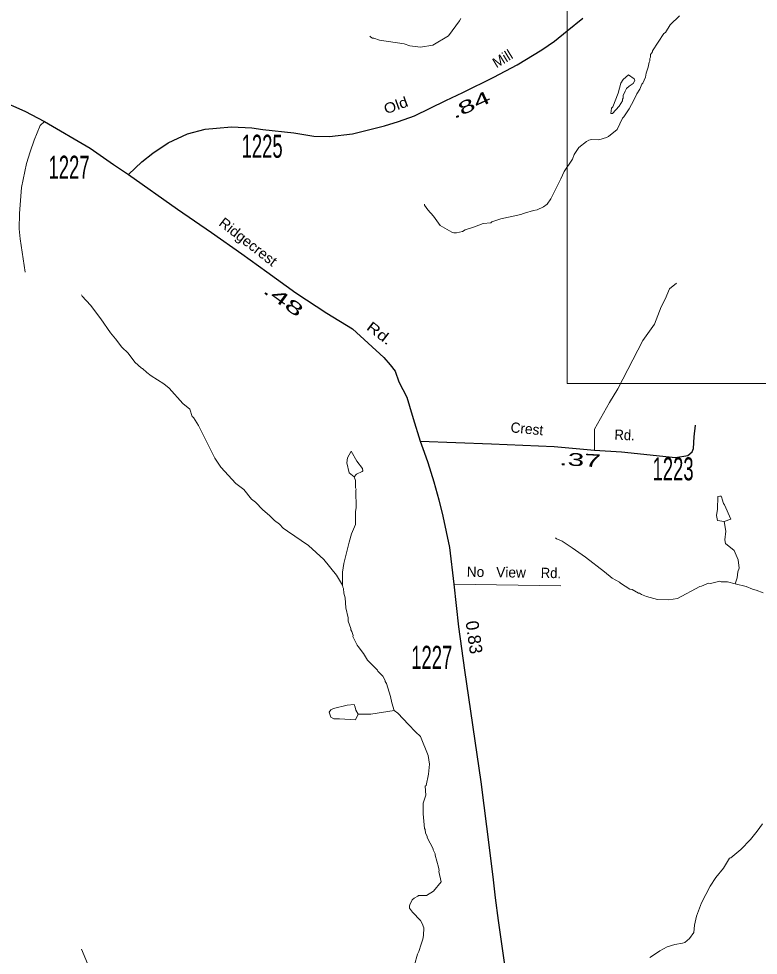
# Model space of a CAD drawing. Extents: x 472450 to 514595, y 155055 to 196778.
# Drawn here: x 486656 to 488102, y 172373 to 174203 of the extents above; entities that cross this region are included whole.
import ezdxf
from ezdxf.enums import TextEntityAlignment as Align

# ---------------------------------------------------------------- set-up
doc = ezdxf.new("R2010")
doc.units = 0
doc.header["$LTSCALE"] = 10
for name, color, linetype, lineweight in [('10', 7, 'Continuous', 40), ('11', 7, 'Continuous', 40), ('17', 7, 'Continuous', 13), ('32', 7, 'Continuous', 25), ('35', 7, 'Continuous', 13), ('62', 7, 'Continuous', 13), ('63', 7, 'Continuous', 13), ('8', 7, 'Continuous', 25)]:
    doc.layers.add(name, color=color, linetype=linetype, lineweight=lineweight)

msp = doc.modelspace()

# ---------------------------------------------------------------- linework, layer by layer
at = {"layer": '32'}
for points in [[(486871.04, 173898.87), (486896.63, 173923.8), (486918.33, 173940.73), (486948.2, 173961.11), (486986.18, 173978.39), (487020.52, 173987.82), (487043.07, 173989.38), (487072.09, 173992.08), (487112.06, 173990.3), (487133.59, 173987.12), (487194.44, 173980.35), (487233.28, 173973.67), (487263.94, 173973), (487309.05, 173978.39), (487371.55, 173993.86), (487399, 174002.5), (487430.21, 174013.77), (487491.3, 174043.56), (487524.55, 174058.89), (487584.89, 174089.38), (487630.67, 174113.23), (487678.92, 174142.9), (487703.7, 174159.35), (487728.85, 174179.75), (487759.35, 174204.49)], [(486495.52, 174103.24), (486562.47, 174069.19), (486617.01, 174044.93), (486668.18, 174022.69), (486706.4, 174002.64), (486795.95, 173950.08), (486841.74, 173918.4), (486871.04, 173898.87)], [(486871.04, 173898.87), (486966.64, 173831.15), (487033.3, 173785.32), (487092.55, 173743.54), (487141.28, 173708.84), (487197.91, 173667.91), (487258.38, 173627.71), (487308.77, 173597.04), (487370.06, 173541.12), (487382.65, 173526.95), (487392.09, 173514.35), (487399.74, 173493.88), (487415.35, 173463.68), (487419.99, 173446.38), (487427.61, 173421.8), (487441.41, 173377.76)], [(487441.41, 173377.76), (487580.88, 173372.37), (487702.86, 173366.92), (487782.23, 173360.33), (487834.91, 173357.04), (487940.41, 173345.86), (487964.55, 173349.52), (487973.15, 173356.62), (487975.66, 173363.28), (487976.98, 173386.13), (487979.59, 173408.59)], [(487441.41, 173377.76), (487449.16, 173356.38), (487455.99, 173336.2), (487467.79, 173298.28), (487477.87, 173262.81), (487485.17, 173231.14), (487498.75, 173170.04), (487507.12, 173098.03), (487516.06, 173015.03), (487527.95, 172930.2), (487559.76, 172711.56), (487576.77, 172578.05), (487584.16, 172520.43), (487588.08, 172485.04), (487593.81, 172440.82), (487605.98, 172353.94), (487607.65, 172328.38), (487605, 172311.97), (487601.08, 172284.04), (487585.95, 172238.48), (487573.24, 172199.65), (487559.1, 172159.41), (487535.28, 172082.67)]]:
    msp.add_lwpolyline(points, dxfattribs=at)
at = {"layer": '35'}
msp.add_line((487507.12, 173098.03), (487716.11, 173094.73), dxfattribs=at)
for points in [[(486706.4, 174002.64), (486698.36, 173994.43), (486686.5, 173965.95), (486678.6, 173943.29), (486671.37, 173920.39), (486661.52, 173873.32), (486657.51, 173822.97), (486657.2, 173792.48), (486658.82, 173772.99), (486668.49, 173708.03)], [(487827.64, 173479.65), (487876.87, 173574.64), (487899.23, 173606.45), (487912.12, 173640.13), (487919.99, 173655.17), (487928.58, 173675.23), (487942.18, 173686.7)], [(487782.23, 173360.33), (487781.82, 173400.84), (487811.17, 173453.14), (487827.64, 173479.65)]]:
    msp.add_lwpolyline(points, dxfattribs=at)
at = {"layer": '62'}
for points in [[(487948, 174209.2), (487930.06, 174191.31), (487920.78, 174176.73), (487917.66, 174174.3), (487895.28, 174140.48), (487895.25, 174138.73), (487891.5, 174133.31), (487891.47, 174128.31), (487890.16, 174125.83), (487890.12, 174121.08), (487888.91, 174118.61), (487886.94, 174108.89), (487883.09, 174097.22), (487881.81, 174089.48), (487876.75, 174077.33), (487874.28, 174075.38), (487870.5, 174065.7), (487864.91, 174056.81), (487859.25, 174043.92), (487849.84, 174027.09), (487839.28, 174011.31), (487836.78, 174008.86), (487826.16, 173987.06), (487809.5, 173973.39)], [(487520.47, 174204.06), (487518, 174199.11), (487496.84, 174170.03), (487466.12, 174151.64), (487441.66, 174147.62), (487420.97, 174150.3), (487410.03, 174154.27), (487361.34, 174161.5), (487350.44, 174165.47), (487347.97, 174165.27), (487344.41, 174167.34), (487342.56, 174169.62)], [(487809.5, 173973.39), (487805.19, 173970.97), (487790.53, 173966.77), (487775.91, 173967.06), (487771.03, 173965.91), (487766.09, 173963.52), (487751.28, 173951.55), (487742.56, 173938.22), (487738.81, 173929.05), (487722.66, 173904.86), (487716.34, 173890.48), (487696.94, 173851.61), (487689.47, 173840.75), (487682.09, 173835.89), (487669.78, 173829.89), (487662.47, 173828.78), (487645.34, 173823.12), (487642.91, 173822.92), (487637.97, 173820.78), (487598.84, 173812.56), (487581.09, 173806.17), (487579.25, 173804.45), (487564.59, 173803.25), (487547.38, 173796.34), (487529, 173790.45), (487524.12, 173787.31), (487511.88, 173784.55), (487507, 173784.66), (487503.34, 173785.97), (487480.34, 173798.94), (487467.22, 173817.47), (487456.38, 173829.69), (487449.75, 173839.08), (487449.78, 173840.83)], [(487289.34, 173096.48), (487277.41, 173115.72), (487252.78, 173146.48), (487222.69, 173173.61), (487181.59, 173201.69), (487173.09, 173207.88), (487165.94, 173215.27), (487156.28, 173222.72), (487146.59, 173232.66), (487133.38, 173243.69), (487118.91, 173258.48), (487111.66, 173264.12), (487096.66, 173283.19), (487081, 173295.02), (487051.5, 173326.62), (487039.53, 173344.38), (487007.44, 173408.3), (486997.94, 173423.73), (486995.47, 173425.55), (486990.84, 173440.14), (486976.94, 173451.42), (486950.5, 173480.97), (486939.62, 173489.7), (486915.44, 173505.19), (486906.38, 173512.12), (486897.97, 173519.55), (486896.16, 173520.08), (486882.91, 173532.36), (486870.31, 173549.62), (486857.66, 173561.38), (486845.66, 173577.38), (486835.47, 173589.09), (486816.94, 173616.97), (486796.53, 173643.39), (486780.31, 173661.23), (486779.12, 173663.75)], [(487289.34, 173096.48), (487289.03, 173121.5), (487291.69, 173138.7), (487302.03, 173180.02), (487307.12, 173196.41), (487314.66, 173214.52), (487314.44, 173240.03), (487315.72, 173247.52), (487315.59, 173281.53), (487316.19, 173284.02), (487315, 173286.55), (487314.59, 173301.06), (487312.25, 173307.86)], [(488057.09, 173098.52), (488060.88, 173110.19), (488062.25, 173122.42), (488064.84, 173129.62), (488063.22, 173145.41), (488054.91, 173163.84), (488038.03, 173177.44), (488036.88, 173184.97), (488038.97, 173201.92), (488035.53, 173220.75)], [(488057.09, 173098.52), (488041.91, 173102.58), (488029.72, 173102.56), (488027.31, 173103.88), (488008.91, 173099.73), (488005.28, 173099.81), (487991.16, 173094.09), (487988.16, 173093.41), (487944.53, 173070.27), (487927.41, 173067.36), (487905.47, 173068.31), (487898.12, 173070.2), (487883.59, 173074), (487873.91, 173077.95), (487870.25, 173080.27), (487867.81, 173080.31), (487855.72, 173087.81), (487851.41, 173088.41), (487832.72, 173099.78), (487830.94, 173102.33), (487816.34, 173109.62), (487801.91, 173122.17), (487764.47, 173151.19), (487738.5, 173169.22), (487718.56, 173181.88), (487711.88, 173185.5), (487707.66, 173186.84), (487705.81, 173188.62)], [(487390.38, 172851.33), (487385.69, 172865.94), (487383.41, 172878.23), (487375.19, 172903.91), (487372.81, 172907.72), (487372.88, 172909.97), (487368.09, 172918.06), (487358.47, 172928.02), (487357.88, 172929.78), (487338.03, 172949.69), (487330.22, 172962.59), (487320.06, 172976.06), (487317.66, 172978.61), (487309.31, 172995.78), (487310, 172998.02), (487307.66, 173005.56), (487305.28, 173009.12), (487305.25, 173011.62), (487300.59, 173025.72), (487300.06, 173032.48), (487296.06, 173052.08), (487294.47, 173071.61), (487291.59, 173080.67), (487291.09, 173089.94), (487289.88, 173092.22), (487289.34, 173096.48)], [(488111.78, 173081.41), (488098.44, 173086.42), (488091.09, 173088.33), (488078.38, 173093.33), (488057.09, 173098.52)], [(487390.38, 172851.33), (487344.53, 172844), (487320.12, 172843.75)], [(487430.12, 172354.31), (487435.84, 172374.95), (487438.41, 172379.91), (487442.88, 172394.58), (487446.62, 172404.25), (487447.97, 172411.48), (487448.16, 172426.23), (487445.19, 172434.8), (487441.62, 172440.88), (487426, 172456.94), (487420.59, 172464.81), (487420.06, 172469.06), (487420.69, 172471.56), (487425.69, 172481.2), (487429.44, 172484.39), (487436.75, 172487.98), (487437.97, 172489.72), (487453.25, 172489.41), (487467.41, 172497.88), (487482.28, 172516.58), (487477.62, 172536.19), (487478.28, 172538.42), (487477.19, 172544.7), (487470.16, 172568.61), (487470.19, 172570.86), (487466.59, 172578.92), (487466.66, 172580.67), (487454.78, 172602.92), (487454.75, 172605.42), (487451.81, 172611.48), (487450.72, 172618.77), (487449.5, 172620.55), (487446.84, 172649.36), (487447.12, 172670.11), (487452.19, 172685.77), (487451.22, 172703.05), (487453.06, 172704.25), (487457.66, 172726.67), (487459.09, 172746.16), (487456.88, 172763.2), (487442.12, 172800.52), (487431.88, 172809.23), (487418.66, 172824), (487397.59, 172845.69), (487390.38, 172851.33)], [(488110.66, 172629.48), (488100.12, 172615.19), (488087.09, 172598.69), (488067.88, 172579.56), (488048.78, 172563.2), (488046.34, 172562.75), (488034.5, 172542.72), (488019, 172524.78), (488008.41, 172507.73), (487991.5, 172475.06), (487981.41, 172449), (487977.53, 172431.33), (487976.12, 172417.34), (487968.03, 172405.75), (487958.78, 172397.94), (487953.88, 172396.28), (487939.22, 172394.08), (487923.91, 172389.39), (487909.75, 172381.67), (487907.34, 172379.22), (487890.12, 172368.56)], [(486794.06, 172348.88), (486778.66, 172384.45)]]:
    msp.add_lwpolyline(points, dxfattribs=at)
for points in [[(487848.31, 174093.41), (487859.78, 174085.92), (487860.97, 174082.41), (487857.84, 174076.97), (487849.88, 174071.62), (487844.91, 174066.72), (487841.78, 174061.78), (487838, 174053.34), (487837.94, 174047.84), (487836.72, 174046.12), (487836.66, 174043.12), (487830.44, 174032.25), (487817.41, 174018.25), (487813.78, 174017.83), (487815.12, 174028.8), (487817.59, 174031), (487828.34, 174057.8), (487833.47, 174077.2), (487837.81, 174084.62)], [(487312.25, 173307.86), (487316.59, 173313.28), (487327.62, 173318.05), (487328.88, 173319.78), (487328.31, 173324.05), (487317.53, 173338.27), (487306.19, 173358), (487305.59, 173356.77), (487299.38, 173345.14), (487297.97, 173335.41), (487302.59, 173315.81)], [(488035.53, 173220.75), (488022.75, 173222.27), (488020.47, 173232.56), (488022.47, 173244.78), (488023.41, 173269.77), (488027.03, 173270.45), (488029.47, 173270.39), (488031.28, 173266.61), (488031.84, 173264.09), (488034.19, 173255.55), (488036.56, 173253.25), (488048.38, 173225)], [(487320.12, 172843.75), (487315.34, 172851.59), (487314.22, 172857.88), (487311.81, 172862.67), (487298.44, 172861.69), (487271.47, 172855.23), (487266.59, 172852.33), (487263.5, 172848.14), (487266.38, 172837.83), (487272.44, 172834.7), (487283.44, 172834.98), (487314.53, 172832.86)]]:
    msp.add_lwpolyline(points, close=True, dxfattribs=at)
at = {"layer": '63'}
for p, q in [((487728.85, 174179.75), (487728.85, 174666.52)), ((489579.41, 173490.63), (487802.93, 173490.63))]:
    msp.add_line(p, q, dxfattribs=at)
msp.add_lwpolyline([(487802.93, 173490.63), (487728.85, 173490.63), (487728.85, 174179.75)], dxfattribs=at)

# ---------------------------------------------------------------- texts
at = {"layer": '10'}
for s, p in [('No', (487549.21, 173112.37)), ('View', (487618.72, 173111.27))]:
    msp.add_text(s, height=20, rotation=359.096, dxfattribs=at).set_placement(p, align=Align.CENTER)
at = {"layer": '10', "width": 0.95}
msp.add_text('Rd.', height=20, rotation=359.096, dxfattribs=at).set_placement((487696.69, 173110.04), align=Align.CENTER)
at = {"layer": '11'}
for s, rotation, p in [('Mill', 31.356, (487607.44, 174116.64)), ('Crest', 354.575, (487648.99, 173391.98))]:
    msp.add_text(s, height=20, rotation=rotation, dxfattribs=at).set_placement(p, align=Align.CENTER)
for s, rotation, width, p in [('Old', 19.845, 1.15, (487396.94, 174024.62)), ('Ridgecrest', 322.044, 1.05, (487098.66, 173759.55)), ('Rd.', 322.389, 1.3, (487355.91, 173580.75)), ('Rd.', 358.065, 0.95, (487840.59, 173379.86))]:
    msp.add_text(s, height=20, rotation=rotation, dxfattribs=dict(at, width=width)).set_placement(p, align=Align.CENTER)
at = {"layer": '17'}
for s, rotation, width, p in [('.84', 24.759, 1.75, (487544.43, 174024.01)), ('.48', 324.139, 1.85, (487166.76, 173643.88)), ('.37', 356.732, 1.75, (487753.23, 173328.74))]:
    msp.add_text(s, height=25, rotation=rotation, dxfattribs=dict(at, width=width)).set_placement(p, align=Align.CENTER)
msp.add_text('0.83', height=25, rotation=277.978, dxfattribs=at).set_placement((487534.36, 172992.54), align=Align.CENTER)
at = {"layer": '8', "width": 0.6}
for s, p in [('1225', (487132.09, 173931.65)), ('1227', (486754.57, 173890.57)), ('1223', (487935.69, 173301)), ('1227', (487463.8, 172932.61))]:
    msp.add_text(s, height=45, dxfattribs=at).set_placement(p, align=Align.CENTER)

doc.saveas('drawing.dxf')
